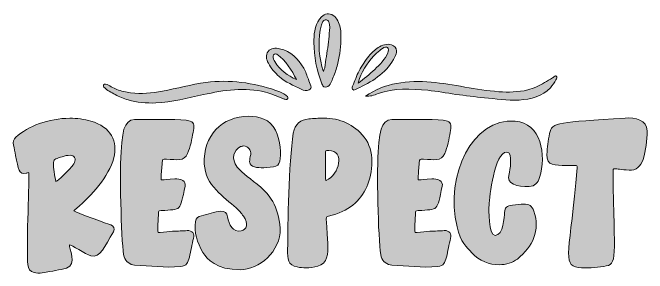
# Model space of a CAD drawing. Header units: inches. Extents: x 143 to 936, y -967 to -132.
# Drawn here: x 158 to 926, y -447 to -132 of the extents above; entities that cross this region are included whole.
import ezdxf

# ---------------------------------------------------------------- set-up
doc = ezdxf.new("R2010")
doc.units = ezdxf.units.IN
doc.header["$MEASUREMENT"] = 0
doc.layers.add('Layer 1', color=7, linetype='Continuous')

# ---------------------------------------------------------------- blocks, each defined once
blk = doc.blocks.new('block 4')
at = {"layer": 'Layer 1', "true_color": 0x2a4f7b}
h = blk.add_hatch(color=167, dxfattribs=at)
h.dxf.hatch_style = 2
edge = h.paths.add_edge_path()
edge.add_spline(control_points=[(276.86, -388.32), (280.58, -389.38), (282.17, -393.1), (280.05, -396.56), (269.68, -414.36), (264.1, -428.98), (252.68, -425.52), (246.83, -423.66), (228.5, -412.24), (227.17, -412.5), (225.57, -415.42), (237.26, -436.68), (223.45, -440.4), (214.41, -442.79), (207.24, -444.12), (193.95, -446.25), (190.5, -446.78), (187.31, -446.51), (184.12, -445.72), (179.34, -444.39), (176.95, -441.47), (176.68, -436.15), (174.82, -419.41), (178.01, -343.94), (178.01, -325.34), (176.41, -324.55), (175.62, -325.61), (174.55, -325.88), (165.52, -328.27), (165.52, -320.29), (161.8, -304.35), (161, -300.1), (160.47, -295.85), (159.41, -291.86), (158.34, -287.88), (159.67, -284.95), (162.33, -282.3), (176.41, -269.01), (201.92, -259.44), (227.43, -259.44), (236.2, -259.44), (244.7, -260.51), (252.94, -262.9), (277.39, -269.81), (285.63, -287.88), (280.58, -307.27), (274.73, -330.13), (253.21, -353.24), (235.94, -368.12), (234.87, -368.92), (233.55, -369.72), (232.48, -371.31), (233.55, -372.64), (275.26, -387.79), (276.86, -388.32)], knot_values=[0, 0, 0, 0, 1, 1, 1, 2, 2, 2, 3, 3, 3, 4, 4, 4, 5, 5, 5, 6, 6, 6, 7, 7, 7, 8, 8, 8, 9, 9, 9, 10, 10, 10, 11, 11, 11, 12, 12, 12, 13, 13, 13, 14, 14, 14, 15, 15, 15, 16, 16, 16, 17, 17, 17, 18, 18, 18, 18], degree=3, periodic=1)
edge = h.paths.add_edge_path()
edge.add_spline(control_points=[(229.03, -318.7), (231.95, -315.51), (235.14, -310.73), (233.28, -306.74), (232.48, -304.88), (230.36, -304.08), (227.7, -304.08), (222.12, -304.08), (214.15, -307.27), (210.43, -308.6), (208.57, -309.13), (207.77, -310.46), (207.77, -312.85), (207.5, -320.56), (209.1, -328), (210.43, -335.97), (213.35, -335.44), (226.9, -320.83), (229.03, -318.7)], knot_values=[0, 0, 0, 0, 1, 1, 1, 2, 2, 2, 3, 3, 3, 4, 4, 4, 5, 5, 5, 6, 6, 6, 6], degree=3, periodic=1)
h = blk.add_hatch(color=167, dxfattribs=at)
h.dxf.hatch_style = 2
edge = h.paths.add_edge_path()
edge.add_spline(control_points=[(369.33, -395.23), (375.44, -394.7), (378.63, -398.95), (377.04, -404.53), (374.91, -411.97), (373.85, -419.68), (371.99, -427.12), (369.86, -434.03), (369.33, -437.75), (361.09, -438.54), (342.49, -440.67), (324.42, -437.21), (305.82, -436.95), (300.24, -436.68), (294.93, -432.43), (293.07, -426.85), (289.88, -416.22), (287.49, -332.25), (289.35, -300.1), (291.21, -266.62), (295.46, -259.98), (311.14, -260.77), (334.52, -261.84), (361.62, -259.44), (373.05, -262.9), (378.63, -264.76), (377.57, -269.81), (376.5, -276.45), (375.18, -284.69), (373.32, -293.99), (369.86, -301.96), (365.61, -312.06), (357.11, -309.4), (344.35, -308.87), (339.57, -308.6), (339.57, -308.6), (339.04, -313.39), (338.77, -319.23), (337.97, -325.34), (337.71, -331.19), (337.71, -333.32), (337.44, -333.85), (339.3, -333.85), (341.43, -333.85), (345.68, -333.32), (354.45, -332.78), (357.64, -332.52), (361.09, -332.78), (364.02, -334.64), (366.41, -336.24), (367.47, -338.63), (366.94, -341.29), (360.03, -372.91), (362.95, -368.92), (337.71, -371.05), (334.79, -371.31), (334.79, -371.31), (334.52, -374.24), (333.46, -400.01), (333.19, -397.89), (336.65, -397.36), (342.23, -396.82), (347.54, -396.29), (351.79, -396.03), (358.44, -395.5), (364.02, -395.76), (369.33, -395.23)], knot_values=[0, 0, 0, 0, 1, 1, 1, 2, 2, 2, 3, 3, 3, 4, 4, 4, 5, 5, 5, 6, 6, 6, 7, 7, 7, 8, 8, 8, 9, 9, 9, 10, 10, 10, 11, 11, 11, 12, 12, 12, 13, 13, 13, 14, 14, 14, 15, 15, 15, 16, 16, 16, 17, 17, 17, 18, 18, 18, 19, 19, 19, 20, 20, 20, 21, 21, 21, 22, 22, 22, 22], degree=3, periodic=1)
h = blk.add_hatch(color=167, dxfattribs=at)
h.dxf.hatch_style = 2
edge = h.paths.add_edge_path()
edge.add_spline(control_points=[(473.76, -318.17), (468.18, -318.7), (463.13, -319.23), (458.88, -319.23), (454.89, -319.23), (451.44, -318.7), (448.52, -317.11), (442.93, -313.92), (445.06, -310.73), (446.12, -303.02), (446.92, -298.24), (442.93, -292.93), (437.62, -292.93), (436.56, -292.93), (435.23, -293.19), (433.9, -293.72), (425.66, -297.71), (421.94, -308.34), (429.91, -318.43), (436.56, -326.94), (446.12, -331.99), (458.35, -342.88), (467.12, -350.32), (480.4, -364.94), (481.73, -392.57), (482.79, -420.47), (455.69, -442.53), (433.63, -442.53), (404.67, -442.53), (393.24, -429.77), (388.46, -421.54), (381.55, -409.58), (377.03, -397.09), (379.43, -384.07), (380.22, -380.35), (382.35, -377.96), (386.6, -377.16), (394.84, -375.83), (402.28, -372.11), (409.98, -371.85), (415.03, -371.58), (417.42, -373.71), (418.22, -378.49), (419.55, -388.05), (424.87, -397.36), (434.43, -395.5), (441.61, -394.17), (444, -386.99), (437.35, -377.69), (434.96, -374.24), (431.77, -370.78), (428.59, -367.86), (413.97, -354.57), (391.12, -340.76), (390.06, -314.71), (388.46, -280.44), (411.31, -257.05), (444, -257.05), (455.42, -257.05), (470.04, -260.51), (476.15, -273.79), (482, -286.55), (483.32, -303.29), (481.2, -311.26), (480.4, -315.25), (478.01, -317.64), (473.76, -318.17)], knot_values=[0, 0, 0, 0, 1, 1, 1, 2, 2, 2, 3, 3, 3, 4, 4, 4, 5, 5, 5, 6, 6, 6, 7, 7, 7, 8, 8, 8, 9, 9, 9, 10, 10, 10, 11, 11, 11, 12, 12, 12, 13, 13, 13, 14, 14, 14, 15, 15, 15, 16, 16, 16, 17, 17, 17, 18, 18, 18, 19, 19, 19, 20, 20, 20, 21, 21, 21, 22, 22, 22, 22], degree=3, periodic=1)
h = blk.add_hatch(color=167, dxfattribs=at)
h.dxf.hatch_style = 2
edge = h.paths.add_edge_path()
edge.add_spline(control_points=[(516.27, -260.24), (522.12, -259.71), (528.23, -259.18), (534.34, -259.18), (554.27, -259.18), (570.75, -266.62), (583.5, -282.3), (596.26, -297.97), (594.13, -325.34), (586.43, -342.35), (578.45, -359.36), (564.9, -372.11), (540.19, -377.69), (536.21, -378.75), (537.53, -375.83), (539.39, -410.64), (539.92, -423.4), (539.13, -435.09), (527.17, -438.28), (522.39, -439.61), (517.6, -440.14), (512.82, -440.14), (509.37, -440.14), (505.91, -439.87), (502.46, -439.07), (491.03, -436.95), (490.5, -429.51), (490.76, -418.08), (491.3, -388.05), (491.83, -314.71), (497.67, -277.25), (499.27, -266.35), (506.97, -261.04), (516.27, -260.24)], knot_values=[0, 0, 0, 0, 1, 1, 1, 2, 2, 2, 3, 3, 3, 4, 4, 4, 5, 5, 5, 6, 6, 6, 7, 7, 7, 8, 8, 8, 9, 9, 9, 10, 10, 10, 11, 11, 11, 11], degree=3, periodic=1)
edge = h.paths.add_edge_path()
edge.add_spline(control_points=[(540.46, -298.5), (536.74, -298.5), (536.74, -298.5), (536.74, -302.23), (536.74, -335.18), (536.47, -333.58), (537.27, -334.64), (553.74, -327.2), (560.39, -298.24), (540.46, -298.5)], knot_values=[0, 0, 0, 0, 1, 1, 1, 2, 2, 2, 3, 3, 3, 3], degree=3, periodic=1)
h = blk.add_hatch(color=167, dxfattribs=at)
h.dxf.hatch_style = 2
edge = h.paths.add_edge_path()
edge.add_spline(control_points=[(680.23, -395.23), (686.34, -394.7), (689.53, -398.95), (687.93, -404.53), (685.81, -411.97), (684.74, -419.68), (682.88, -427.12), (680.76, -434.03), (680.23, -437.75), (671.99, -438.54), (653.39, -440.67), (635.32, -437.21), (616.72, -436.95), (611.14, -436.68), (605.82, -432.43), (603.96, -426.85), (600.77, -416.22), (598.38, -332.25), (600.24, -300.1), (602.1, -266.62), (606.35, -259.98), (622.03, -260.77), (645.42, -261.84), (672.52, -259.44), (683.95, -262.9), (689.53, -264.76), (688.46, -269.81), (687.4, -276.45), (686.07, -284.69), (684.21, -293.99), (680.76, -301.96), (676.5, -312.06), (668, -309.4), (655.25, -308.87), (650.46, -308.6), (650.46, -308.6), (649.93, -313.39), (649.67, -319.23), (648.87, -325.34), (648.6, -331.19), (648.6, -333.32), (648.34, -333.85), (650.2, -333.85), (652.32, -333.85), (656.58, -333.32), (665.35, -332.78), (668.53, -332.52), (671.99, -332.78), (674.91, -334.64), (677.3, -336.24), (678.37, -338.63), (677.83, -341.29), (670.93, -372.91), (673.85, -368.92), (648.6, -371.05), (645.68, -371.31), (645.68, -371.31), (645.42, -374.24), (644.35, -400.01), (644.09, -397.89), (647.54, -397.36), (653.12, -396.82), (658.43, -396.29), (662.69, -396.03), (669.33, -395.5), (674.91, -395.76), (680.23, -395.23)], knot_values=[0, 0, 0, 0, 1, 1, 1, 2, 2, 2, 3, 3, 3, 4, 4, 4, 5, 5, 5, 6, 6, 6, 7, 7, 7, 8, 8, 8, 9, 9, 9, 10, 10, 10, 11, 11, 11, 12, 12, 12, 13, 13, 13, 14, 14, 14, 15, 15, 15, 16, 16, 16, 17, 17, 17, 18, 18, 18, 19, 19, 19, 20, 20, 20, 21, 21, 21, 22, 22, 22, 22], degree=3, periodic=1)
h = blk.add_hatch(color=167, dxfattribs=at)
h.dxf.hatch_style = 2
edge = h.paths.add_edge_path()
edge.add_spline(control_points=[(753.03, -373.44), (753.56, -367.06), (755.69, -365.2), (762.6, -364.41), (767.91, -363.87), (772.43, -363.34), (776.15, -363.34), (782.53, -363.34), (786.51, -364.94), (788.64, -371.58), (796.35, -394.7), (787.58, -414.36), (768.71, -429.51), (762.86, -434.03), (754.89, -436.42), (746.66, -436.42), (734.96, -436.42), (722.47, -431.9), (713.71, -422.07), (707.06, -414.63), (699.89, -409.58), (695.64, -390.71), (680.75, -327.73), (714.5, -258.91), (765.79, -262.9), (797.41, -265.29), (804.05, -303.55), (795.55, -331.19), (793.69, -337.03), (789.7, -341.82), (783.06, -341.82), (768.45, -342.08), (754.63, -339.69), (758.61, -326.41), (759.41, -324.01), (763.66, -300.37), (755.96, -300.37), (740.28, -300.37), (735.23, -354.84), (734.43, -364.41), (733.9, -368.39), (733.63, -401.07), (741.61, -401.07), (751.97, -401.07), (752.77, -377.69), (753.03, -373.44)], knot_values=[0, 0, 0, 0, 1, 1, 1, 2, 2, 2, 3, 3, 3, 4, 4, 4, 5, 5, 5, 6, 6, 6, 7, 7, 7, 8, 8, 8, 9, 9, 9, 10, 10, 10, 11, 11, 11, 12, 12, 12, 13, 13, 13, 14, 14, 14, 15, 15, 15, 15], degree=3, periodic=1)
h = blk.add_hatch(color=167, dxfattribs=at)
h.dxf.hatch_style = 2
edge = h.paths.add_edge_path()
edge.add_spline(control_points=[(842.32, -439.61), (821.86, -436.68), (832.48, -420.74), (840.99, -319.5), (841.25, -316.04), (842.05, -316.31), (827.7, -316.31), (814.68, -316.31), (803.52, -317.11), (804.32, -303.29), (804.85, -294.78), (805.91, -286.28), (807.51, -277.78), (810.16, -263.43), (819.2, -264.76), (898.92, -259.18), (911.14, -258.38), (925.49, -261.3), (925.49, -274.59), (925.76, -286.55), (923.89, -297.97), (920.71, -309.13), (918.05, -317.37), (912.2, -322.95), (903.7, -322.15), (893.87, -321.36), (888.82, -320.56), (886.43, -320.56), (884.04, -320.56), (884.3, -321.36), (884.3, -324.01), (885.63, -430.84), (890.68, -435.62), (873.14, -438.54), (863.04, -440.14), (852.68, -440.93), (842.32, -439.61)], knot_values=[0, 0, 0, 0, 1, 1, 1, 2, 2, 2, 3, 3, 3, 4, 4, 4, 5, 5, 5, 6, 6, 6, 7, 7, 7, 8, 8, 8, 9, 9, 9, 10, 10, 10, 11, 11, 11, 12, 12, 12, 12], degree=3, periodic=1)
at = {"layer": 'Layer 1', "lineweight": 0}
for points, knots in [([(276.86, -388.32), (280.58, -389.38), (282.17, -393.1), (280.05, -396.56), (269.68, -414.36), (264.1, -428.98), (252.68, -425.52), (246.83, -423.66), (228.5, -412.24), (227.17, -412.5), (225.57, -415.42), (237.26, -436.68), (223.45, -440.4), (214.41, -442.79), (207.24, -444.12), (193.95, -446.25), (190.5, -446.78), (187.31, -446.51), (184.12, -445.72), (179.34, -444.39), (176.95, -441.47), (176.68, -436.15), (174.82, -419.41), (178.01, -343.94), (178.01, -325.34), (176.41, -324.55), (175.62, -325.61), (174.55, -325.88), (165.52, -328.27), (165.52, -320.29), (161.8, -304.35), (161, -300.1), (160.47, -295.85), (159.41, -291.86), (158.34, -287.88), (159.67, -284.95), (162.33, -282.3), (176.41, -269.01), (201.92, -259.44), (227.43, -259.44), (236.2, -259.44), (244.7, -260.51), (252.94, -262.9), (277.39, -269.81), (285.63, -287.88), (280.58, -307.27), (274.73, -330.13), (253.21, -353.24), (235.94, -368.12), (234.87, -368.92), (233.55, -369.72), (232.48, -371.31), (233.55, -372.64), (275.26, -387.79), (276.86, -388.32)], [0, 0, 0, 0, 1, 1, 1, 2, 2, 2, 3, 3, 3, 4, 4, 4, 5, 5, 5, 6, 6, 6, 7, 7, 7, 8, 8, 8, 9, 9, 9, 10, 10, 10, 11, 11, 11, 12, 12, 12, 13, 13, 13, 14, 14, 14, 15, 15, 15, 16, 16, 16, 17, 17, 17, 18, 18, 18, 18]), ([(369.33, -395.23), (375.44, -394.7), (378.63, -398.95), (377.04, -404.53), (374.91, -411.97), (373.85, -419.68), (371.99, -427.12), (369.86, -434.03), (369.33, -437.75), (361.09, -438.54), (342.49, -440.67), (324.42, -437.21), (305.82, -436.95), (300.24, -436.68), (294.93, -432.43), (293.07, -426.85), (289.88, -416.22), (287.49, -332.25), (289.35, -300.1), (291.21, -266.62), (295.46, -259.98), (311.14, -260.77), (334.52, -261.84), (361.62, -259.44), (373.05, -262.9), (378.63, -264.76), (377.57, -269.81), (376.5, -276.45), (375.18, -284.69), (373.32, -293.99), (369.86, -301.96), (365.61, -312.06), (357.11, -309.4), (344.35, -308.87), (339.57, -308.6), (339.57, -308.6), (339.04, -313.39), (338.77, -319.23), (337.97, -325.34), (337.71, -331.19), (337.71, -333.32), (337.44, -333.85), (339.3, -333.85), (341.43, -333.85), (345.68, -333.32), (354.45, -332.78), (357.64, -332.52), (361.09, -332.78), (364.02, -334.64), (366.41, -336.24), (367.47, -338.63), (366.94, -341.29), (360.03, -372.91), (362.95, -368.92), (337.71, -371.05), (334.79, -371.31), (334.79, -371.31), (334.52, -374.24), (333.46, -400.01), (333.19, -397.89), (336.65, -397.36), (342.23, -396.82), (347.54, -396.29), (351.79, -396.03), (358.44, -395.5), (364.02, -395.76), (369.33, -395.23)], [0, 0, 0, 0, 1, 1, 1, 2, 2, 2, 3, 3, 3, 4, 4, 4, 5, 5, 5, 6, 6, 6, 7, 7, 7, 8, 8, 8, 9, 9, 9, 10, 10, 10, 11, 11, 11, 12, 12, 12, 13, 13, 13, 14, 14, 14, 15, 15, 15, 16, 16, 16, 17, 17, 17, 18, 18, 18, 19, 19, 19, 20, 20, 20, 21, 21, 21, 22, 22, 22, 22]), ([(473.76, -318.17), (468.18, -318.7), (463.13, -319.23), (458.88, -319.23), (454.89, -319.23), (451.44, -318.7), (448.52, -317.11), (442.93, -313.92), (445.06, -310.73), (446.12, -303.02), (446.92, -298.24), (442.93, -292.93), (437.62, -292.93), (436.56, -292.93), (435.23, -293.19), (433.9, -293.72), (425.66, -297.71), (421.94, -308.34), (429.91, -318.43), (436.56, -326.94), (446.12, -331.99), (458.35, -342.88), (467.12, -350.32), (480.4, -364.94), (481.73, -392.57), (482.79, -420.47), (455.69, -442.53), (433.63, -442.53), (404.67, -442.53), (393.24, -429.77), (388.46, -421.54), (381.55, -409.58), (377.03, -397.09), (379.43, -384.07), (380.22, -380.35), (382.35, -377.96), (386.6, -377.16), (394.84, -375.83), (402.28, -372.11), (409.98, -371.85), (415.03, -371.58), (417.42, -373.71), (418.22, -378.49), (419.55, -388.05), (424.87, -397.36), (434.43, -395.5), (441.61, -394.17), (444, -386.99), (437.35, -377.69), (434.96, -374.24), (431.77, -370.78), (428.59, -367.86), (413.97, -354.57), (391.12, -340.76), (390.06, -314.71), (388.46, -280.44), (411.31, -257.05), (444, -257.05), (455.42, -257.05), (470.04, -260.51), (476.15, -273.79), (482, -286.55), (483.32, -303.29), (481.2, -311.26), (480.4, -315.25), (478.01, -317.64), (473.76, -318.17)], [0, 0, 0, 0, 1, 1, 1, 2, 2, 2, 3, 3, 3, 4, 4, 4, 5, 5, 5, 6, 6, 6, 7, 7, 7, 8, 8, 8, 9, 9, 9, 10, 10, 10, 11, 11, 11, 12, 12, 12, 13, 13, 13, 14, 14, 14, 15, 15, 15, 16, 16, 16, 17, 17, 17, 18, 18, 18, 19, 19, 19, 20, 20, 20, 21, 21, 21, 22, 22, 22, 22]), ([(516.27, -260.24), (522.12, -259.71), (528.23, -259.18), (534.34, -259.18), (554.27, -259.18), (570.75, -266.62), (583.5, -282.3), (596.26, -297.97), (594.13, -325.34), (586.43, -342.35), (578.45, -359.36), (564.9, -372.11), (540.19, -377.69), (536.21, -378.75), (537.53, -375.83), (539.39, -410.64), (539.92, -423.4), (539.13, -435.09), (527.17, -438.28), (522.39, -439.61), (517.6, -440.14), (512.82, -440.14), (509.37, -440.14), (505.91, -439.87), (502.46, -439.07), (491.03, -436.95), (490.5, -429.51), (490.76, -418.08), (491.3, -388.05), (491.83, -314.71), (497.67, -277.25), (499.27, -266.35), (506.97, -261.04), (516.27, -260.24)], [0, 0, 0, 0, 1, 1, 1, 2, 2, 2, 3, 3, 3, 4, 4, 4, 5, 5, 5, 6, 6, 6, 7, 7, 7, 8, 8, 8, 9, 9, 9, 10, 10, 10, 11, 11, 11, 11]), ([(680.23, -395.23), (686.34, -394.7), (689.53, -398.95), (687.93, -404.53), (685.81, -411.97), (684.74, -419.68), (682.88, -427.12), (680.76, -434.03), (680.23, -437.75), (671.99, -438.54), (653.39, -440.67), (635.32, -437.21), (616.72, -436.95), (611.14, -436.68), (605.82, -432.43), (603.96, -426.85), (600.77, -416.22), (598.38, -332.25), (600.24, -300.1), (602.1, -266.62), (606.35, -259.98), (622.03, -260.77), (645.42, -261.84), (672.52, -259.44), (683.95, -262.9), (689.53, -264.76), (688.46, -269.81), (687.4, -276.45), (686.07, -284.69), (684.21, -293.99), (680.76, -301.96), (676.5, -312.06), (668, -309.4), (655.25, -308.87), (650.46, -308.6), (650.46, -308.6), (649.93, -313.39), (649.67, -319.23), (648.87, -325.34), (648.6, -331.19), (648.6, -333.32), (648.34, -333.85), (650.2, -333.85), (652.32, -333.85), (656.58, -333.32), (665.35, -332.78), (668.53, -332.52), (671.99, -332.78), (674.91, -334.64), (677.3, -336.24), (678.37, -338.63), (677.83, -341.29), (670.93, -372.91), (673.85, -368.92), (648.6, -371.05), (645.68, -371.31), (645.68, -371.31), (645.42, -374.24), (644.35, -400.01), (644.09, -397.89), (647.54, -397.36), (653.12, -396.82), (658.43, -396.29), (662.69, -396.03), (669.33, -395.5), (674.91, -395.76), (680.23, -395.23)], [0, 0, 0, 0, 1, 1, 1, 2, 2, 2, 3, 3, 3, 4, 4, 4, 5, 5, 5, 6, 6, 6, 7, 7, 7, 8, 8, 8, 9, 9, 9, 10, 10, 10, 11, 11, 11, 12, 12, 12, 13, 13, 13, 14, 14, 14, 15, 15, 15, 16, 16, 16, 17, 17, 17, 18, 18, 18, 19, 19, 19, 20, 20, 20, 21, 21, 21, 22, 22, 22, 22]), ([(753.03, -373.44), (753.56, -367.06), (755.69, -365.2), (762.6, -364.41), (767.91, -363.87), (772.43, -363.34), (776.15, -363.34), (782.53, -363.34), (786.51, -364.94), (788.64, -371.58), (796.35, -394.7), (787.58, -414.36), (768.71, -429.51), (762.86, -434.03), (754.89, -436.42), (746.66, -436.42), (734.96, -436.42), (722.47, -431.9), (713.71, -422.07), (707.06, -414.63), (699.89, -409.58), (695.64, -390.71), (680.75, -327.73), (714.5, -258.91), (765.79, -262.9), (797.41, -265.29), (804.05, -303.55), (795.55, -331.19), (793.69, -337.03), (789.7, -341.82), (783.06, -341.82), (768.45, -342.08), (754.63, -339.69), (758.61, -326.41), (759.41, -324.01), (763.66, -300.37), (755.96, -300.37), (740.28, -300.37), (735.23, -354.84), (734.43, -364.41), (733.9, -368.39), (733.63, -401.07), (741.61, -401.07), (751.97, -401.07), (752.77, -377.69), (753.03, -373.44)], [0, 0, 0, 0, 1, 1, 1, 2, 2, 2, 3, 3, 3, 4, 4, 4, 5, 5, 5, 6, 6, 6, 7, 7, 7, 8, 8, 8, 9, 9, 9, 10, 10, 10, 11, 11, 11, 12, 12, 12, 13, 13, 13, 14, 14, 14, 15, 15, 15, 15]), ([(842.32, -439.61), (821.86, -436.68), (832.48, -420.74), (840.99, -319.5), (841.25, -316.04), (842.05, -316.31), (827.7, -316.31), (814.68, -316.31), (803.52, -317.11), (804.32, -303.29), (804.85, -294.78), (805.91, -286.28), (807.51, -277.78), (810.16, -263.43), (819.2, -264.76), (898.92, -259.18), (911.14, -258.38), (925.49, -261.3), (925.49, -274.59), (925.76, -286.55), (923.89, -297.97), (920.71, -309.13), (918.05, -317.37), (912.2, -322.95), (903.7, -322.15), (893.87, -321.36), (888.82, -320.56), (886.43, -320.56), (884.04, -320.56), (884.3, -321.36), (884.3, -324.01), (885.63, -430.84), (890.68, -435.62), (873.14, -438.54), (863.04, -440.14), (852.68, -440.93), (842.32, -439.61)], [0, 0, 0, 0, 1, 1, 1, 2, 2, 2, 3, 3, 3, 4, 4, 4, 5, 5, 5, 6, 6, 6, 7, 7, 7, 8, 8, 8, 9, 9, 9, 10, 10, 10, 11, 11, 11, 12, 12, 12, 12]), ([(540.46, -298.5), (536.74, -298.5), (536.74, -298.5), (536.74, -302.23), (536.74, -335.18), (536.47, -333.58), (537.27, -334.64), (553.74, -327.2), (560.39, -298.24), (540.46, -298.5)], [0, 0, 0, 0, 1, 1, 1, 2, 2, 2, 3, 3, 3, 3]), ([(229.03, -318.7), (231.95, -315.51), (235.14, -310.73), (233.28, -306.74), (232.48, -304.88), (230.36, -304.08), (227.7, -304.08), (222.12, -304.08), (214.15, -307.27), (210.43, -308.6), (208.57, -309.13), (207.77, -310.46), (207.77, -312.85), (207.5, -320.56), (209.1, -328), (210.43, -335.97), (213.35, -335.44), (226.9, -320.83), (229.03, -318.7)], [0, 0, 0, 0, 1, 1, 1, 2, 2, 2, 3, 3, 3, 4, 4, 4, 5, 5, 5, 6, 6, 6, 6])]:
    blk.add_open_spline(points, degree=3, knots=knots, dxfattribs=at)
blk = doc.blocks.new('block 10')
at = {"layer": 'Layer 1', "true_color": 0xffc000}
h = blk.add_hatch(color=40, dxfattribs=at)
h.dxf.hatch_style = 2
edge = h.paths.add_edge_path()
edge.add_spline(control_points=[(522.49, -167.82), (522.48, -166.81), (522.49, -165.8), (522.52, -164.78), (522.79, -155.34), (524.78, -143.78), (531.76, -136.87), (535.84, -132.82), (541.12, -131.85), (546, -135.09), (550.81, -138.29), (553.24, -144.41), (554.37, -149.89), (555.4, -154.86), (555.43, -159.99), (555.24, -165.07), (554.83, -175.69), (553.42, -186.31), (550.59, -196.56), (549.17, -201.73), (547.38, -206.81), (545.2, -211.71), (543.45, -215.62), (541.56, -222.11), (536.22, -221.73), (533.62, -221.55), (533.05, -219.65), (532.22, -217.66), (525.8, -202.31), (522.71, -184.43), (522.49, -167.82)], knot_values=[0, 0, 0, 0, 1, 1, 1, 2, 2, 2, 3, 3, 3, 4, 4, 4, 5, 5, 5, 6, 6, 6, 7, 7, 7, 8, 8, 8, 9, 9, 9, 10, 10, 10, 10], degree=3, periodic=1)
edge = h.paths.add_edge_path()
edge.add_spline(control_points=[(540.73, -143), (540.42, -142.28), (539.98, -141.64), (539.36, -141.18), (537.48, -139.78), (534.69, -140.75), (533.41, -142.56), (532.6, -143.7), (532.19, -145.07), (531.82, -146.42), (527.19, -163.37), (528.34, -179.9), (532.13, -196.88), (532.51, -198.59), (533.16, -200.25), (534.03, -203.06), (534.84, -200.67), (535.43, -199.51), (535.61, -198.3), (536.95, -189.27), (538.54, -179.96), (539.71, -170.79), (540.32, -166.04), (540.82, -161.28), (541.13, -156.5), (541.4, -152.35), (542.43, -146.94), (540.73, -143)], knot_values=[0, 0, 0, 0, 1, 1, 1, 2, 2, 2, 3, 3, 3, 4, 4, 4, 5, 5, 5, 6, 6, 6, 7, 7, 7, 8, 8, 8, 9, 9, 9, 9], degree=3, periodic=1)
at = {"layer": 'Layer 1', "true_color": 0x2a4f7b}
h = blk.add_hatch(color=167, dxfattribs=at)
h.dxf.hatch_style = 2
edge = h.paths.add_edge_path()
edge.add_spline(control_points=[(518.86, -220.27), (519.53, -222.07), (518.74, -224.14), (516.99, -224.95), (513.63, -226.51), (510.26, -226.07), (507.19, -224.41), (498.16, -219.54), (488.38, -215.98), (480.57, -208.91), (475.39, -204.22), (470.71, -199.24), (467.48, -193), (465.03, -188.27), (463.81, -183.12), (467.2, -178.7), (470.63, -174.24), (475.94, -174.25), (481.16, -175.38), (494.86, -178.36), (503.46, -187.79), (510.38, -198.98), (512.88, -203.01), (514.13, -207.83), (515.89, -212.31), (516.89, -214.88), (517.83, -217.47), (518.86, -220.27)], knot_values=[0, 0, 0, 0, 1, 1, 1, 2, 2, 2, 3, 3, 3, 4, 4, 4, 5, 5, 5, 6, 6, 6, 7, 7, 7, 8, 8, 8, 9, 9, 9, 9], degree=3, periodic=1)
edge = h.paths.add_edge_path()
edge.add_spline(control_points=[(501.53, -212.77), (495.8, -201.39), (488.66, -189.56), (477.69, -182.05), (475.91, -180.83), (473.51, -182.04), (473.39, -184.19), (473.25, -186.72), (474.11, -189.27), (475.18, -191.02), (481.39, -201.24), (490.75, -207.83), (501.53, -212.77)], knot_values=[0, 0, 0, 0, 1, 1, 1, 2, 2, 2, 3, 3, 3, 4, 4, 4, 4], degree=3, periodic=1)
at = {"layer": 'Layer 1', "true_color": 0xce432c}
h = blk.add_hatch(color=22, dxfattribs=at)
h.dxf.hatch_style = 2
edge = h.paths.add_edge_path()
edge.add_spline(control_points=[(570.88, -225.37), (568.26, -224.09), (568.45, -222.46), (569.29, -220.55), (572, -214.42), (574.12, -208.09), (577.29, -202.14), (580.64, -195.84), (584.61, -189.87), (589.13, -184.36), (592.36, -180.42), (595.93, -176.67), (600.24, -173.96), (604.91, -171.02), (611.08, -169.02), (616.56, -170.65), (619.9, -171.64), (622.37, -174.36), (622.49, -177.92), (622.57, -180.47), (621.63, -182.93), (620.52, -185.22), (612.07, -202.75), (595.01, -214.21), (577.94, -222.25), (575.69, -223.31), (573.39, -224.27), (570.88, -225.37)], knot_values=[0, 0, 0, 0, 1, 1, 1, 2, 2, 2, 3, 3, 3, 4, 4, 4, 5, 5, 5, 6, 6, 6, 7, 7, 7, 8, 8, 8, 9, 9, 9, 9], degree=3, periodic=1)
edge = h.paths.add_edge_path()
edge.add_spline(control_points=[(611.57, -173.85), (611.03, -173.45), (610.27, -173.27), (609.25, -173.42), (606.64, -173.81), (604.14, -176.11), (602.12, -177.67), (591.92, -185.55), (585.04, -196.07), (579.26, -207.37), (577.98, -209.88), (577.46, -212.78), (576.16, -216.83), (583.02, -211.54), (589.94, -206.3), (596.24, -200.34), (602.06, -194.83), (609.09, -187.87), (612.08, -180.28), (612.91, -178.18), (613.18, -175.05), (611.57, -173.85)], knot_values=[0, 0, 0, 0, 1, 1, 1, 2, 2, 2, 3, 3, 3, 4, 4, 4, 5, 5, 5, 6, 6, 6, 7, 7, 7, 7], degree=3, periodic=1)
at = {"layer": 'Layer 1', "true_color": 0x2a4f7b}
h = blk.add_hatch(color=167, dxfattribs=at)
h.dxf.hatch_style = 2
edge = h.paths.add_edge_path()
edge.add_spline(control_points=[(268.55, -221.76), (267.11, -220.2), (268.63, -217.66), (270.67, -218.2), (275.63, -219.53), (279.54, -222.89), (284.33, -224.59), (289.73, -226.51), (295.32, -227.89), (300.99, -228.72), (313.99, -230.63), (326.66, -228.95), (339.43, -226.66), (357.02, -223.5), (374.28, -218.49), (392, -216.18), (420.75, -212.43), (449.24, -216.46), (476.58, -225.67), (479.92, -226.8), (483.14, -228.29), (486.21, -230.03), (487.72, -230.89), (489.38, -231.82), (490.6, -233.18), (491.98, -234.71), (490.61, -237.13), (488.58, -236.76), (487.26, -236.51), (486.02, -235.84), (484.75, -235.37), (477.88, -232.82), (471.12, -229.78), (464.06, -227.94), (439.12, -221.46), (413.72, -225.4), (389, -230.89), (369.93, -235.13), (350.85, -240.06), (331.33, -240.88), (320.1, -241.36), (308.71, -240.38), (297.89, -237.25), (292.47, -235.68), (287.21, -233.56), (282.28, -230.82), (277.49, -228.16), (272.31, -225.83), (268.55, -221.76)], knot_values=[0, 0, 0, 0, 1, 1, 1, 2, 2, 2, 3, 3, 3, 4, 4, 4, 5, 5, 5, 6, 6, 6, 7, 7, 7, 8, 8, 8, 9, 9, 9, 10, 10, 10, 11, 11, 11, 12, 12, 12, 13, 13, 13, 14, 14, 14, 15, 15, 15, 16, 16, 16, 16], degree=3, periodic=1)
at = {"layer": 'Layer 1', "true_color": 0xce432c}
h = blk.add_hatch(color=22, dxfattribs=at)
h.dxf.hatch_style = 2
edge = h.paths.add_edge_path()
edge.add_spline(control_points=[(814.76, -208.3), (815.02, -208.26), (815.27, -208.29), (815.5, -208.39), (817.36, -209.22), (815.86, -211.72), (815.28, -212.86), (813.52, -216.36), (811.23, -219.6), (808.55, -222.46), (788.86, -243.46), (754.31, -237.11), (728.94, -234.67), (717.32, -233.55), (705.73, -232.16), (694.17, -230.51), (682.82, -228.89), (671.57, -226.65), (660.18, -225.65), (640.33, -223.91), (619.22, -222.5), (600.33, -229.68), (595.39, -231.56), (590.36, -233.25), (584.99, -232.82), (607.27, -216.54), (636.68, -213.43), (664.19, -215.77), (691.69, -218.1), (718.62, -225.27), (746.15, -227.31), (757.71, -228.16), (769.74, -227.9), (781.17, -225.17), (788.4, -223.44), (795.1, -220.1), (801.5, -216.39), (804.72, -214.53), (807.88, -212.56), (811.06, -210.63), (811.97, -210.07), (813.47, -208.46), (814.76, -208.3)], knot_values=[0, 0, 0, 0, 1, 1, 1, 2, 2, 2, 3, 3, 3, 4, 4, 4, 5, 5, 5, 6, 6, 6, 7, 7, 7, 8, 8, 8, 9, 9, 9, 10, 10, 10, 11, 11, 11, 12, 12, 12, 13, 13, 13, 14, 14, 14, 14], degree=3, periodic=1)
at = {"layer": 'Layer 1', "lineweight": 0}
for points, knots in [([(522.49, -167.82), (522.48, -166.81), (522.49, -165.8), (522.52, -164.78), (522.79, -155.34), (524.78, -143.78), (531.76, -136.87), (535.84, -132.82), (541.12, -131.85), (546, -135.09), (550.81, -138.29), (553.24, -144.41), (554.37, -149.89), (555.4, -154.86), (555.43, -159.99), (555.24, -165.07), (554.83, -175.69), (553.42, -186.31), (550.59, -196.56), (549.17, -201.73), (547.38, -206.81), (545.2, -211.71), (543.45, -215.62), (541.56, -222.11), (536.22, -221.73), (533.62, -221.55), (533.05, -219.65), (532.22, -217.66), (525.8, -202.31), (522.71, -184.43), (522.49, -167.82)], [0, 0, 0, 0, 1, 1, 1, 2, 2, 2, 3, 3, 3, 4, 4, 4, 5, 5, 5, 6, 6, 6, 7, 7, 7, 8, 8, 8, 9, 9, 9, 10, 10, 10, 10]), ([(540.73, -143), (540.42, -142.28), (539.98, -141.64), (539.36, -141.18), (537.48, -139.78), (534.69, -140.75), (533.41, -142.56), (532.6, -143.7), (532.19, -145.07), (531.82, -146.42), (527.19, -163.37), (528.34, -179.9), (532.13, -196.88), (532.51, -198.59), (533.16, -200.25), (534.03, -203.06), (534.84, -200.67), (535.43, -199.51), (535.61, -198.3), (536.95, -189.27), (538.54, -179.96), (539.71, -170.79), (540.32, -166.04), (540.82, -161.28), (541.13, -156.5), (541.4, -152.35), (542.43, -146.94), (540.73, -143)], [0, 0, 0, 0, 1, 1, 1, 2, 2, 2, 3, 3, 3, 4, 4, 4, 5, 5, 5, 6, 6, 6, 7, 7, 7, 8, 8, 8, 9, 9, 9, 9]), ([(518.86, -220.27), (519.53, -222.07), (518.74, -224.14), (516.99, -224.95), (513.63, -226.51), (510.26, -226.07), (507.19, -224.41), (498.16, -219.54), (488.38, -215.98), (480.57, -208.91), (475.39, -204.22), (470.71, -199.24), (467.48, -193), (465.03, -188.27), (463.81, -183.12), (467.2, -178.7), (470.63, -174.24), (475.94, -174.25), (481.16, -175.38), (494.86, -178.36), (503.46, -187.79), (510.38, -198.98), (512.88, -203.01), (514.13, -207.83), (515.89, -212.31), (516.89, -214.88), (517.83, -217.47), (518.86, -220.27)], [0, 0, 0, 0, 1, 1, 1, 2, 2, 2, 3, 3, 3, 4, 4, 4, 5, 5, 5, 6, 6, 6, 7, 7, 7, 8, 8, 8, 9, 9, 9, 9]), ([(570.88, -225.37), (568.26, -224.09), (568.45, -222.46), (569.29, -220.55), (572, -214.42), (574.12, -208.09), (577.29, -202.14), (580.64, -195.84), (584.61, -189.87), (589.13, -184.36), (592.36, -180.42), (595.93, -176.67), (600.24, -173.96), (604.91, -171.02), (611.08, -169.02), (616.56, -170.65), (619.9, -171.64), (622.37, -174.36), (622.49, -177.92), (622.57, -180.47), (621.63, -182.93), (620.52, -185.22), (612.07, -202.75), (595.01, -214.21), (577.94, -222.25), (575.69, -223.31), (573.39, -224.27), (570.88, -225.37)], [0, 0, 0, 0, 1, 1, 1, 2, 2, 2, 3, 3, 3, 4, 4, 4, 5, 5, 5, 6, 6, 6, 7, 7, 7, 8, 8, 8, 9, 9, 9, 9]), ([(611.57, -173.85), (611.03, -173.45), (610.27, -173.27), (609.25, -173.42), (606.64, -173.81), (604.14, -176.11), (602.12, -177.67), (591.92, -185.55), (585.04, -196.07), (579.26, -207.37), (577.98, -209.88), (577.46, -212.78), (576.16, -216.83), (583.02, -211.54), (589.94, -206.3), (596.24, -200.34), (602.06, -194.83), (609.09, -187.87), (612.08, -180.28), (612.91, -178.18), (613.18, -175.05), (611.57, -173.85)], [0, 0, 0, 0, 1, 1, 1, 2, 2, 2, 3, 3, 3, 4, 4, 4, 5, 5, 5, 6, 6, 6, 7, 7, 7, 7]), ([(501.53, -212.77), (495.8, -201.39), (488.66, -189.56), (477.69, -182.05), (475.91, -180.83), (473.51, -182.04), (473.39, -184.19), (473.25, -186.72), (474.11, -189.27), (475.18, -191.02), (481.39, -201.24), (490.75, -207.83), (501.53, -212.77)], [0, 0, 0, 0, 1, 1, 1, 2, 2, 2, 3, 3, 3, 4, 4, 4, 4]), ([(268.55, -221.76), (267.11, -220.2), (268.63, -217.66), (270.67, -218.2), (275.63, -219.53), (279.54, -222.89), (284.33, -224.59), (289.73, -226.51), (295.32, -227.89), (300.99, -228.72), (313.99, -230.63), (326.66, -228.95), (339.43, -226.66), (357.02, -223.5), (374.28, -218.49), (392, -216.18), (420.75, -212.43), (449.24, -216.46), (476.58, -225.67), (479.92, -226.8), (483.14, -228.29), (486.21, -230.03), (487.72, -230.89), (489.38, -231.82), (490.6, -233.18), (491.98, -234.71), (490.61, -237.13), (488.58, -236.76), (487.26, -236.51), (486.02, -235.84), (484.75, -235.37), (477.88, -232.82), (471.12, -229.78), (464.06, -227.94), (439.12, -221.46), (413.72, -225.4), (389, -230.89), (369.93, -235.13), (350.85, -240.06), (331.33, -240.88), (320.1, -241.36), (308.71, -240.38), (297.89, -237.25), (292.47, -235.68), (287.21, -233.56), (282.28, -230.82), (277.49, -228.16), (272.31, -225.83), (268.55, -221.76)], [0, 0, 0, 0, 1, 1, 1, 2, 2, 2, 3, 3, 3, 4, 4, 4, 5, 5, 5, 6, 6, 6, 7, 7, 7, 8, 8, 8, 9, 9, 9, 10, 10, 10, 11, 11, 11, 12, 12, 12, 13, 13, 13, 14, 14, 14, 15, 15, 15, 16, 16, 16, 16]), ([(814.76, -208.3), (815.02, -208.26), (815.27, -208.29), (815.5, -208.39), (817.36, -209.22), (815.86, -211.72), (815.28, -212.86), (813.52, -216.36), (811.23, -219.6), (808.55, -222.46), (788.86, -243.46), (754.31, -237.11), (728.94, -234.67), (717.32, -233.55), (705.73, -232.16), (694.17, -230.51), (682.82, -228.89), (671.57, -226.65), (660.18, -225.65), (640.33, -223.91), (619.22, -222.5), (600.33, -229.68), (595.39, -231.56), (590.36, -233.25), (584.99, -232.82), (607.27, -216.54), (636.68, -213.43), (664.19, -215.77), (691.69, -218.1), (718.62, -225.27), (746.15, -227.31), (757.71, -228.16), (769.74, -227.9), (781.17, -225.17), (788.4, -223.44), (795.1, -220.1), (801.5, -216.39), (804.72, -214.53), (807.88, -212.56), (811.06, -210.63), (811.97, -210.07), (813.47, -208.46), (814.76, -208.3)], [0, 0, 0, 0, 1, 1, 1, 2, 2, 2, 3, 3, 3, 4, 4, 4, 5, 5, 5, 6, 6, 6, 7, 7, 7, 8, 8, 8, 9, 9, 9, 10, 10, 10, 11, 11, 11, 12, 12, 12, 13, 13, 13, 14, 14, 14, 14])]:
    blk.add_open_spline(points, degree=3, knots=knots, dxfattribs=at)
blk = doc.blocks.new('block 2')
at = {"layer": 'Layer 1'}
for name in ['block 10', 'block 4']:
    blk.add_blockref(name, (0, 0), dxfattribs=at)

msp = doc.modelspace()

# ---------------------------------------------------------------- block references
at = {"layer": 'Layer 1'}
msp.add_blockref('block 2', (0, 0), dxfattribs=at)

doc.saveas('drawing.dxf')
